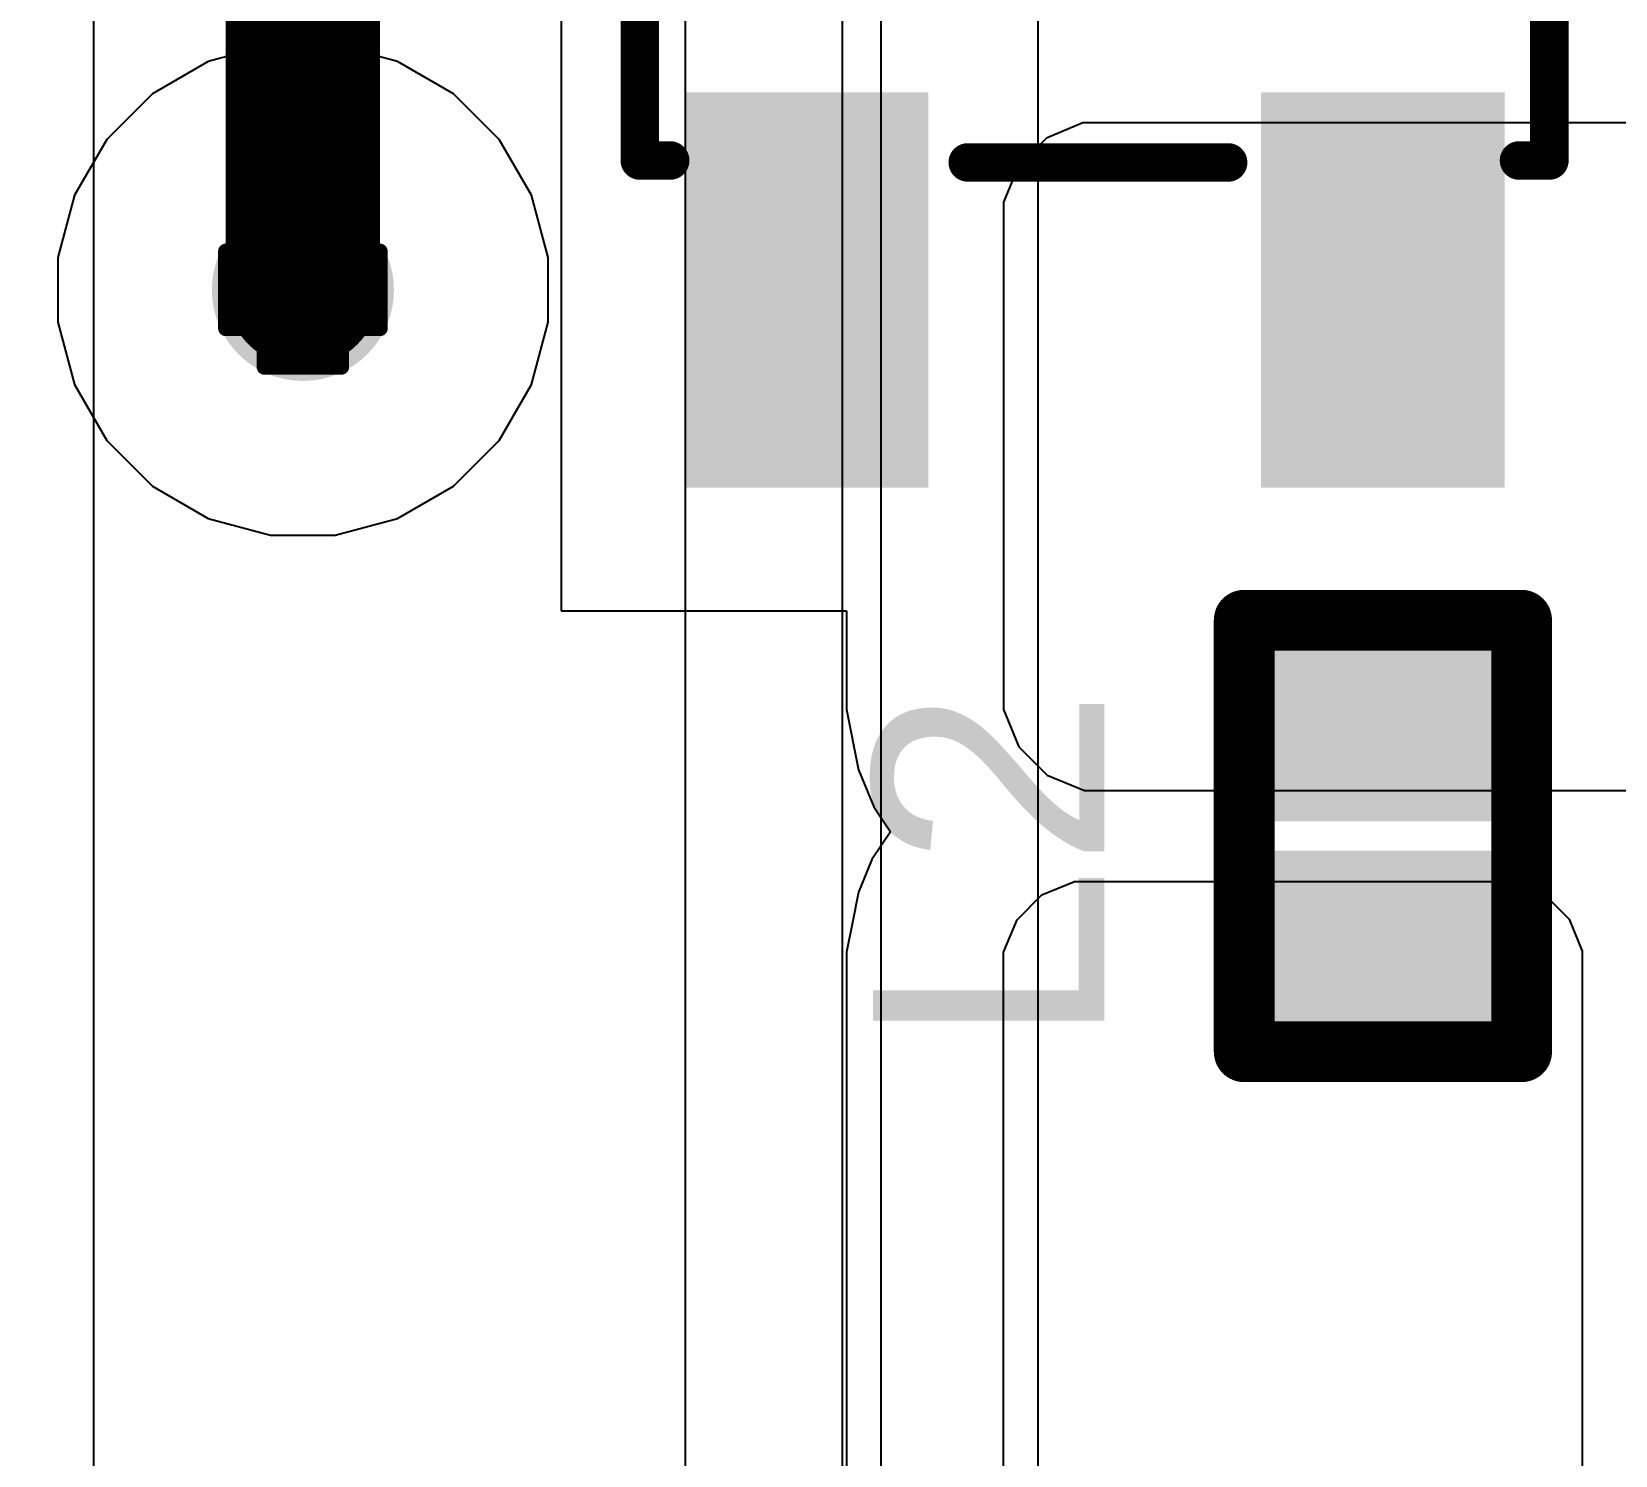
# Model space of a CAD drawing. Header units: inches. Extents: x -18 to 202, y -11 to 119.
# Drawn here: x 0.88 to 6.1, y 26.8 to 31.49 of the extents above; entities that cross this region are included whole.
import ezdxf

# ---------------------------------------------------------------- set-up
doc = ezdxf.new("R2010")
doc.units = ezdxf.units.IN
for name, color, linetype in [('Board Outline', 216, 'Continuous'), ('Bottom Layer', 5, 'Continuous'), ('Drill Drawing', 1, 'Continuous'), ('Ground', 16, 'Continuous'), ('Power', 76, 'Continuous'), ('Top Layer', 1, 'Continuous'), ('Top Overlay', 2, 'Continuous'), ('Top Paste', 8, 'Continuous'), ('Top Solder', 216, 'Continuous'), ('Via Holes', 16, 'Continuous')]:
    doc.layers.add(name, color=color, linetype=linetype)
doc.styles.add('Arial', font='', dxfattribs={"height": 0.2})
doc.styles.get('Arial').set_extended_font_data('Arial')

# ---------------------------------------------------------------- blocks, each defined once
blk = doc.blocks.new('SOT_23_5_13')
at = {"layer": 'Top Layer'}
for points in [[(-1.84999757, 1.24999496), (-0.74999723, 1.24999496), (-0.74999723, 0.6499961599999999), (-1.84999757, 0.6499961599999999)], [(0.74999977, 1.24999496), (1.85000011, 1.24999496), (1.85000011, 0.6499961599999999), (0.74999977, 0.6499961599999999)], [(-1.84999757, 0.2999994), (-0.74999723, 0.2999994), (-0.74999723, -0.2999994), (-1.84999757, -0.2999994)], [(-1.85000011, -0.65000378), (-0.74999977, -0.65000378), (-0.74999977, -1.25000258), (-1.85000011, -1.25000258)], [(0.74999977, -0.65000378), (1.85000011, -0.65000378), (1.85000011, -1.25000258), (0.74999977, -1.25000258)]]:
    blk.add_hatch(color=1, dxfattribs=at).paths.add_polyline_path(points)
at = {"layer": 'Top Paste'}
for points in [[(-1.84999757, 1.24999496), (-0.74999723, 1.24999496), (-0.74999723, 0.6499961599999999), (-1.84999757, 0.6499961599999999)], [(0.74999977, 1.24999496), (1.85000011, 1.24999496), (1.85000011, 0.6499961599999999), (0.74999977, 0.6499961599999999)], [(-1.84999757, 0.2999994), (-0.74999723, 0.2999994), (-0.74999723, -0.2999994), (-1.84999757, -0.2999994)], [(-1.85000011, -0.65000378), (-0.74999977, -0.65000378), (-0.74999977, -1.25000258), (-1.85000011, -1.25000258)], [(0.74999977, -0.65000378), (1.85000011, -0.65000378), (1.85000011, -1.25000258), (0.74999977, -1.25000258)]]:
    blk.add_hatch(color=8, dxfattribs=at).paths.add_polyline_path(points)
at = {"layer": 'Top Solder'}
for points in [[(-1.95159757, 1.35159496), (-0.6483972299999999, 1.35159496), (-0.6483972299999999, 0.5483961599999999), (-1.95159757, 0.5483961599999999)], [(0.6483997699999999, 1.35159496), (1.95160011, 1.35159496), (1.95160011, 0.5483961599999999), (0.6483997699999999, 0.5483961599999999)], [(-1.95159757, 0.4015993999999999), (-0.6483972299999999, 0.4015993999999999), (-0.6483972299999999, -0.4015993999999999), (-1.95159757, -0.4015993999999999)], [(-1.95160011, -0.54840378), (-0.6483997699999999, -0.54840378), (-0.6483997699999999, -1.35160258), (-1.95160011, -1.35160258)], [(0.6483997699999999, -0.54840378), (1.95160011, -0.54840378), (1.95160011, -1.35160258), (0.6483997699999999, -1.35160258)]]:
    blk.add_hatch(color=216, dxfattribs=at).paths.add_polyline_path(points)
at = {"layer": 'Top Overlay'}
for points in [[(-0.87900002, 1.3986002, 0.127, 0.127, 0), (-0.87900002, 1.49859746, 0.127, 0.127, 0)], [(0.8735974400000001, 1.49859492, 0.127, 0.127, 0), (-0.87900002, 1.49859746, 0.127, 0.127, 0)], [(0.8735974400000001, 1.39859766, 0.127, 0.127, 0), (0.8735974400000001, 1.49859492, 0.127, 0.127, 0)], [(-2.13360254, 0.8127974599999999, 0.127, 0.127, 0), (-2.13360508, 1.06679746, 0.127, 0.127, 0)], [(-2.00660254, 0.9397999999999999, 0.127, 0.127, 0), (-2.13360508, 1.06679746, 0.127, 0.127, 0)], [(-2.13360254, 0.8127974599999999, 0.127, 0.127, 0), (-2.00660254, 0.9397999999999999, 0.127, 0.127, 0)], [(0.8800058599999999, -0.41800526, 0.127, 0.127, 0), (0.88000078, 0.43999658, 0.127, 0.127, 0)], [(-0.87900002, -1.49860254, 0.127, 0.127, 0), (-0.87900002, -1.39860274, 0.127, 0.127, 0)], [(0.8735974400000001, -1.49860508, 0.127, 0.127, 0), (0.8735999799999999, -1.39861036, 0.127, 0.127, 0)], [(0.8735974400000001, -1.49860508, 0.127, 0.127, 0), (-0.87900002, -1.49860254, 0.127, 0.127, 0)]]:
    blk.add_lwpolyline(points, format="xyseb", dxfattribs=at)
for points in [[(-0.9107500199999999, 1.49859746, 0.0635, 0.0635, 1), (-0.8472500199999999, 1.49859746, 0.0635, 0.0635, 1)], [(-0.9107500199999999, 1.49859746, 0.0635, 0.0635, 1), (-0.8472500199999999, 1.49859746, 0.0635, 0.0635, 1)], [(0.84184744, 1.49859492, 0.0635, 0.0635, 1), (0.9053474399999999, 1.49859492, 0.0635, 0.0635, 1)], [(0.84184744, 1.49859492, 0.0635, 0.0635, 1), (0.9053474399999999, 1.49859492, 0.0635, 0.0635, 1)], [(-0.9107500199999999, 1.3986002, 0.0635, 0.0635, 1), (-0.8472500199999999, 1.3986002, 0.0635, 0.0635, 1)], [(0.84184744, 1.39859766, 0.0635, 0.0635, 1), (0.9053474399999999, 1.39859766, 0.0635, 0.0635, 1)], [(-2.16535508, 1.06679746, 0.0635, 0.0635, 1), (-2.10185508, 1.06679746, 0.0635, 0.0635, 1)], [(-2.16535508, 1.06679746, 0.0635, 0.0635, 1), (-2.10185508, 1.06679746, 0.0635, 0.0635, 1)], [(-2.03835254, 0.9397999999999999, 0.0635, 0.0635, 1), (-1.97485254, 0.9397999999999999, 0.0635, 0.0635, 1)], [(-2.03835254, 0.9397999999999999, 0.0635, 0.0635, 1), (-1.97485254, 0.9397999999999999, 0.0635, 0.0635, 1)], [(-2.16535254, 0.8127974599999999, 0.0635, 0.0635, 1), (-2.10185254, 0.8127974599999999, 0.0635, 0.0635, 1)], [(-2.16535254, 0.8127974599999999, 0.0635, 0.0635, 1), (-2.10185254, 0.8127974599999999, 0.0635, 0.0635, 1)], [(0.84825078, 0.43999658, 0.0635, 0.0635, 1), (0.91175078, 0.43999658, 0.0635, 0.0635, 1)], [(0.84825586, -0.41800526, 0.0635, 0.0635, 1), (0.91175586, -0.41800526, 0.0635, 0.0635, 1)], [(-0.9107500199999999, -1.39860274, 0.0635, 0.0635, 1), (-0.8472500199999999, -1.39860274, 0.0635, 0.0635, 1)], [(0.8418499799999999, -1.39861036, 0.0635, 0.0635, 1), (0.90534998, -1.39861036, 0.0635, 0.0635, 1)], [(-0.9107500199999999, -1.49860254, 0.0635, 0.0635, 1), (-0.8472500199999999, -1.49860254, 0.0635, 0.0635, 1)], [(-0.9107500199999999, -1.49860254, 0.0635, 0.0635, 1), (-0.8472500199999999, -1.49860254, 0.0635, 0.0635, 1)], [(0.84184744, -1.49860508, 0.0635, 0.0635, 1), (0.9053474399999999, -1.49860508, 0.0635, 0.0635, 1)], [(0.84184744, -1.49860508, 0.0635, 0.0635, 1), (0.9053474399999999, -1.49860508, 0.0635, 0.0635, 1)]]:
    blk.add_lwpolyline(points, format="xyseb", close=True, dxfattribs=at)
blk = doc.blocks.new('IND_0402_60')
at = {"layer": 'Top Layer'}
for points in [[(-0.5499989, 0.2999994), (-0.1499997, 0.2999994), (-0.1499997, -0.2999994), (-0.5499989, -0.2999994)], [(0.14999716, 0.30000194), (0.54999636, 0.30000194), (0.54999636, -0.29999686), (0.14999716, -0.29999686)]]:
    blk.add_hatch(color=1, dxfattribs=at).paths.add_polyline_path(points)
at = {"layer": 'Top Paste'}
for points in [[(-0.5499989, 0.2999994), (-0.1499997, 0.2999994), (-0.1499997, -0.2999994), (-0.5499989, -0.2999994)], [(0.14999716, 0.30000194), (0.54999636, 0.30000194), (0.54999636, -0.29999686), (0.14999716, -0.29999686)]]:
    blk.add_hatch(color=8, dxfattribs=at).paths.add_polyline_path(points)
at = {"layer": 'Top Solder'}
for points in [[(-0.6515989, 0.4015993999999999), (-0.0483997, 0.4015993999999999), (-0.0483997, -0.4015993999999999), (-0.6515989, -0.4015993999999999)], [(0.04839715999999999, 0.40160194), (0.65159636, 0.40160194), (0.65159636, -0.4015968599999999), (0.04839715999999999, -0.4015968599999999)]]:
    blk.add_hatch(color=216, dxfattribs=at).paths.add_polyline_path(points)
at = {"layer": 'Top Overlay'}
for points in [[(-0.7111999999999999, -0.4571999999999999, 0.1999996, 0.1999996, 0), (-0.7112025399999999, 0.45720254, 0.1999996, 0.1999996, 0)], [(-0.3048, 0.4571999999999999, 0.1999996, 0.1999996, 0), (-0.7112025399999999, 0.45720254, 0.1999996, 0.1999996, 0)], [(0.71119746, 0.4571999999999999, 0.1999996, 0.1999996, 0), (-0.3048, 0.4571999999999999, 0.1999996, 0.1999996, 0)], [(0.7111999999999999, -0.4571999999999999, 0.1999996, 0.1999996, 0), (0.71119746, 0.4571999999999999, 0.1999996, 0.1999996, 0)], [(-0.3048, -0.4571999999999999, 0.1999996, 0.1999996, 0), (-0.7111999999999999, -0.4571999999999999, 0.1999996, 0.1999996, 0)], [(0.7111999999999999, -0.4571999999999999, 0.1999996, 0.1999996, 0), (-0.3048, -0.4571999999999999, 0.1999996, 0.1999996, 0)]]:
    blk.add_lwpolyline(points, format="xyseb", dxfattribs=at)
for points in [[(-0.76120244, 0.45720254, 0.0999998, 0.0999998, 1), (-0.66120264, 0.45720254, 0.0999998, 0.0999998, 1)], [(-0.76120244, 0.45720254, 0.0999998, 0.0999998, 1), (-0.66120264, 0.45720254, 0.0999998, 0.0999998, 1)], [(-0.3547999, 0.4571999999999999, 0.0999998, 0.0999998, 1), (-0.2548001, 0.4571999999999999, 0.0999998, 0.0999998, 1)], [(-0.3547999, 0.4571999999999999, 0.0999998, 0.0999998, 1), (-0.2548001, 0.4571999999999999, 0.0999998, 0.0999998, 1)], [(0.66119756, 0.4571999999999999, 0.0999998, 0.0999998, 1), (0.7611973599999999, 0.4571999999999999, 0.0999998, 0.0999998, 1)], [(0.66119756, 0.4571999999999999, 0.0999998, 0.0999998, 1), (0.7611973599999999, 0.4571999999999999, 0.0999998, 0.0999998, 1)], [(-0.7611998999999999, -0.4571999999999999, 0.0999998, 0.0999998, 1), (-0.6612001, -0.4571999999999999, 0.0999998, 0.0999998, 1)], [(-0.7611998999999999, -0.4571999999999999, 0.0999998, 0.0999998, 1), (-0.6612001, -0.4571999999999999, 0.0999998, 0.0999998, 1)], [(-0.3547999, -0.4571999999999999, 0.0999998, 0.0999998, 1), (-0.2548001, -0.4571999999999999, 0.0999998, 0.0999998, 1)], [(-0.3547999, -0.4571999999999999, 0.0999998, 0.0999998, 1), (-0.2548001, -0.4571999999999999, 0.0999998, 0.0999998, 1)], [(0.6612001, -0.4571999999999999, 0.0999998, 0.0999998, 1), (0.7611998999999999, -0.4571999999999999, 0.0999998, 0.0999998, 1)], [(0.6612001, -0.4571999999999999, 0.0999998, 0.0999998, 1), (0.7611998999999999, -0.4571999999999999, 0.0999998, 0.0999998, 1)]]:
    blk.add_lwpolyline(points, format="xyseb", close=True, dxfattribs=at)

msp = doc.modelspace()

# ---------------------------------------------------------------- hatches: boundary and pattern name
at = {"layer": 'Bottom Layer'}
h = msp.add_hatch(color=5, dxfattribs=at)
edge = h.paths.add_edge_path()
edge.add_arc((1.77846736, 30.63877794), 0.2999994, 0, 360)
at = {"layer": 'Ground'}
h = msp.add_hatch(color=16, dxfattribs=at)
edge = h.paths.add_edge_path()
edge.add_arc((1.77846736, 30.63877794), 0.2999994, 0, 360)
at = {"layer": 'Power'}
h = msp.add_hatch(color=76, dxfattribs=at)
edge = h.paths.add_edge_path()
edge.add_arc((1.77846736, 30.63877794), 0.2999994, 0, 360)
at = {"layer": 'Top Layer'}
h = msp.add_hatch(color=1, dxfattribs=at)
edge = h.paths.add_edge_path()
edge.add_arc((1.77846736, 30.63877794), 0.2999994, 0, 360)
at = {"layer": 'Via Holes'}
h = msp.add_hatch(color=7, dxfattribs=at)
edge = h.paths.add_edge_path()
edge.add_arc((1.77846736, 30.63877794), 0.1499997, 0, 360)

# ---------------------------------------------------------------- linework, layer by layer
at = {"layer": 'Board Outline'}
msp.add_lwpolyline([(44.2298709, 62.30989315999999, 0.254, 0.254, -3.535496147403243), (7.564747379999999, 62.28912103999999, 0.254, 0.254, 0)], format="xyseb", dxfattribs=at)
at = {"layer": 'Bottom Layer'}
for p, q in [((3.55599238, 25.53346176), (3.55599746, 32.86147606)), ((3.03804574, 32.82343956), (3.03804066, 25.53346176))]:
    msp.add_line(p, q, dxfattribs=at)
at = {"layer": 'Drill Drawing'}
for points in [[(1.65146736, 30.76577794, 0.0508, 0.0508, 0), (1.65146736, 30.89277794, 0.0508, 0.0508, 0)], [(1.65146736, 30.89277794, 0.0508, 0.0508, 0), (1.90546736, 30.89277794, 0.0508, 0.0508, 0)], [(1.90546736, 30.76577794, 0.0508, 0.0508, 0), (1.90546736, 30.89277794, 0.0508, 0.0508, 0)], [(1.52446736, 30.51177793999999, 0.0508, 0.0508, 0), (1.52446736, 30.76577794, 0.0508, 0.0508, 0)], [(1.52446736, 30.76577794, 0.0508, 0.0508, 0), (1.65146736, 30.76577794, 0.0508, 0.0508, 0)], [(1.90546736, 30.76577794, 0.0508, 0.0508, 0), (2.03246736, 30.76577794, 0.0508, 0.0508, 0)], [(2.03246736, 30.51177793999999, 0.0508, 0.0508, 0), (2.03246736, 30.76577794, 0.0508, 0.0508, 0)], [(1.52446736, 30.51177793999999, 0.0508, 0.0508, 0), (1.65146736, 30.51177793999999, 0.0508, 0.0508, 0)], [(1.65146736, 30.38477794, 0.0508, 0.0508, 0), (1.65146736, 30.51177793999999, 0.0508, 0.0508, 0)], [(1.90546736, 30.51177793999999, 0.0508, 0.0508, 0), (2.03246736, 30.51177793999999, 0.0508, 0.0508, 0)], [(1.90546736, 30.38477794, 0.0508, 0.0508, 0), (1.90546736, 30.51177793999999, 0.0508, 0.0508, 0)], [(1.65146736, 30.38477794, 0.0508, 0.0508, 0), (1.90546736, 30.38477794, 0.0508, 0.0508, 0)]]:
    msp.add_lwpolyline(points, format="xyseb", dxfattribs=at)
for points in [[(1.63876736, 30.89277794, 0.0254, 0.0254, 1), (1.66416736, 30.89277794, 0.0254, 0.0254, 1)], [(1.63876736, 30.89277794, 0.0254, 0.0254, 1), (1.66416736, 30.89277794, 0.0254, 0.0254, 1)], [(1.89276736, 30.89277794, 0.0254, 0.0254, 1), (1.91816736, 30.89277794, 0.0254, 0.0254, 1)], [(1.89276736, 30.89277794, 0.0254, 0.0254, 1), (1.91816736, 30.89277794, 0.0254, 0.0254, 1)], [(1.51176736, 30.76577794, 0.0254, 0.0254, 1), (1.53716736, 30.76577794, 0.0254, 0.0254, 1)], [(1.51176736, 30.76577794, 0.0254, 0.0254, 1), (1.53716736, 30.76577794, 0.0254, 0.0254, 1)], [(1.63876736, 30.76577794, 0.0254, 0.0254, 1), (1.66416736, 30.76577794, 0.0254, 0.0254, 1)], [(1.63876736, 30.76577794, 0.0254, 0.0254, 1), (1.66416736, 30.76577794, 0.0254, 0.0254, 1)], [(1.89276736, 30.76577794, 0.0254, 0.0254, 1), (1.91816736, 30.76577794, 0.0254, 0.0254, 1)], [(1.89276736, 30.76577794, 0.0254, 0.0254, 1), (1.91816736, 30.76577794, 0.0254, 0.0254, 1)], [(2.01976736, 30.76577794, 0.0254, 0.0254, 1), (2.04516736, 30.76577794, 0.0254, 0.0254, 1)], [(2.01976736, 30.76577794, 0.0254, 0.0254, 1), (2.04516736, 30.76577794, 0.0254, 0.0254, 1)], [(1.51176736, 30.51177793999999, 0.0254, 0.0254, 1), (1.53716736, 30.51177793999999, 0.0254, 0.0254, 1)], [(1.51176736, 30.51177793999999, 0.0254, 0.0254, 1), (1.53716736, 30.51177793999999, 0.0254, 0.0254, 1)], [(1.63876736, 30.51177793999999, 0.0254, 0.0254, 1), (1.66416736, 30.51177793999999, 0.0254, 0.0254, 1)], [(1.63876736, 30.51177793999999, 0.0254, 0.0254, 1), (1.66416736, 30.51177793999999, 0.0254, 0.0254, 1)], [(1.89276736, 30.51177793999999, 0.0254, 0.0254, 1), (1.91816736, 30.51177793999999, 0.0254, 0.0254, 1)], [(1.89276736, 30.51177793999999, 0.0254, 0.0254, 1), (1.91816736, 30.51177793999999, 0.0254, 0.0254, 1)], [(2.01976736, 30.51177793999999, 0.0254, 0.0254, 1), (2.04516736, 30.51177793999999, 0.0254, 0.0254, 1)], [(2.01976736, 30.51177793999999, 0.0254, 0.0254, 1), (2.04516736, 30.51177793999999, 0.0254, 0.0254, 1)], [(1.63876736, 30.38477794, 0.0254, 0.0254, 1), (1.66416736, 30.38477794, 0.0254, 0.0254, 1)], [(1.63876736, 30.38477794, 0.0254, 0.0254, 1), (1.66416736, 30.38477794, 0.0254, 0.0254, 1)], [(1.89276736, 30.38477794, 0.0254, 0.0254, 1), (1.91816736, 30.38477794, 0.0254, 0.0254, 1)], [(1.89276736, 30.38477794, 0.0254, 0.0254, 1), (1.91816736, 30.38477794, 0.0254, 0.0254, 1)]]:
    msp.add_lwpolyline(points, format="xyseb", close=True, dxfattribs=at)
at = {"layer": 'Ground'}
for p, q in [((3.55599238, 24.15446782), (3.55599746, 35.39251239999999)), ((3.03804574, 32.86147606), (3.03804066, 24.15446782))]:
    msp.add_line(p, q, dxfattribs=at)
at = {"layer": 'Power'}
for p, q in [((3.682999999999999, 33.97313754), (3.682999999999999, 24.2036727)), ((4.20095172, 25.54754098), (4.20095172, 33.96040452)), ((1.67209216, 31.44677734), (1.46659092, 31.39171268)), ((1.88484256, 31.44677734), (1.67209216, 31.44677734)), ((2.0903438, 31.39171268), (1.88484256, 31.44677734)), ((1.46659092, 31.39171268), (1.2823444, 31.28533748)), ((2.27459032, 31.28533748), (2.0903438, 31.39171268)), ((1.2823444, 31.28533748), (1.13190782, 31.13490089999999)), ((2.4250269, 31.13490089999999), (2.27459032, 31.28533748)), ((1.13190782, 31.13490089999999), (1.02553262, 30.95065438)), ((2.5314021, 30.95065438), (2.4250269, 31.13490089999999)), ((1.02553262, 30.95065438), (0.97046796, 30.74515314)), ((2.58646676, 30.74515314), (2.5314021, 30.95065438)), ((0.97046796, 30.74515314), (0.97046796, 30.53240274)), ((2.58646676, 30.53240274), (2.58646676, 30.74515314)), ((0.97046796, 30.53240274), (1.02553262, 30.3269015)), ((2.5314021, 30.3269015), (2.58646676, 30.53240274)), ((1.02553262, 30.3269015), (1.13190782, 30.14265498)), ((2.4250269, 30.14265498), (2.5314021, 30.3269015)), ((1.13190782, 30.14265498), (1.2823444, 29.9922184)), ((2.27459032, 29.9922184), (2.4250269, 30.14265498)), ((1.2823444, 29.9922184), (1.46659092, 29.8858432)), ((2.0903438, 29.8858432), (2.27459032, 29.9922184)), ((1.46659092, 29.8858432), (1.67209216, 29.83077854)), ((1.88484256, 29.83077854), (2.0903438, 29.8858432)), ((1.67209216, 29.83077854), (1.88484256, 29.83077854))]:
    msp.add_line(p, q, dxfattribs=at)
at = {"layer": 'Top Layer'}
for p, q in [((1.08975398, 25.46453886), (1.08975398, 32.06439865999999)), ((2.62930386, 31.69677684), (2.62930386, 29.58077904)), ((4.34798216, 31.18877938), (4.22837356, 31.13923668)), ((4.41271406, 31.18877175999999), (4.34798216, 31.18877938)), ((10.23361428, 31.18877684), (4.41271406, 31.18877175999999)), ((4.22837356, 31.13923668), (4.136831959999999, 31.04769)), ((4.136831959999999, 31.04769), (4.08729942, 30.92807632)), ((4.08729942, 30.92807632), (4.087309579999999, 30.86334442)), ((4.087309579999999, 30.86334442), (4.087309579999999, 30.86335204)), ((4.087309579999999, 30.86335204), (4.087309579999999, 29.32157712)), ((2.62930386, 29.58077904), (3.56935786, 29.58077904)), ((3.56935786, 29.58077904), (3.56935786, 29.32159743999999)), ((3.56935786, 29.32159743999999), (3.56935532, 29.25544821999999)), ((4.087309579999999, 29.32157712), (4.08730704, 29.2554279)), ((3.56935532, 29.25544821999999), (3.60877358, 29.05723424)), ((4.08730704, 29.2554279), (4.137929239999999, 29.1332031)), ((4.137929239999999, 29.1332031), (4.2314749, 29.0396549)), ((3.60877358, 29.05723424), (3.6087812, 29.05722408)), ((3.6087812, 29.05722408), (3.65939832, 28.9350069)), ((4.2314749, 29.0396549), (4.353699699999999, 28.98903016)), ((4.353699699999999, 28.98903016), (4.419846379999999, 28.9890327)), ((4.419846379999999, 28.9890327), (4.419854, 28.9890327)), ((4.419854, 28.9890327), (6.18614206, 28.98901746)), ((3.65939832, 28.9350069), (3.65940086, 28.93499674)), ((3.65940086, 28.93499674), (3.714369, 28.85272867999999)), ((3.714369, 28.85272867999999), (3.65310674, 28.76104738)), ((3.65310674, 28.76104738), (3.60878882, 28.65406004)), ((3.60877612, 28.65402956), (3.58896666, 28.5544133)), ((3.608786279999999, 28.6540448), (3.60877612, 28.65402956)), ((3.60878882, 28.65406004), (3.608786279999999, 28.6540448)), ((4.21351202, 28.64471284), (4.3205019, 28.68902822)), ((4.3205019, 28.68902822), (4.37840374, 28.68902568)), ((4.37840374, 28.68902568), (4.37840882, 28.6890333)), ((4.37840882, 28.6890333), (5.70833504, 28.6890333)), ((5.70833504, 28.6890333), (5.76523612, 28.6890333)), ((5.76523612, 28.6890333), (5.870376879999999, 28.64548246)), ((4.1316275, 28.56282578), (4.21351202, 28.64471284)), ((5.870376879999999, 28.64548246), (5.95084916, 28.56501018)), ((3.58896666, 28.5544133), (3.56935786, 28.4558486)), ((4.087309579999999, 28.45583844), (4.1316275, 28.56282578)), ((5.95084916, 28.56501018), (5.9944, 28.45986942)), ((3.56935786, 28.4558486), (3.5693604, 28.45583336)), ((3.5693604, 28.45583336), (3.56935786, 28.45581558)), ((3.56935786, 28.45581558), (3.5693604, 28.39791374)), ((4.08731212, 28.3979366), (4.087309579999999, 28.45583844)), ((5.9944, 28.45986942), (5.9944, 28.40296834)), ((3.5693604, 28.39791374), (3.56935024, 22.48111836)), ((4.08730196, 22.4810955), (4.08731212, 28.3979366)), ((5.9944, 28.40296834), (5.9944, 28.40296834)), ((5.9944, 28.40296834), (5.9944, 24.04747286))]:
    msp.add_line(p, q, dxfattribs=at)
msp.add_lwpolyline([(1.77846736, 30.63877794, 0.508, 0.508, 0), (1.77846736, 31.98486364, 0.508, 0.508, 0)], format="xyseb", dxfattribs=at)
msp.add_lwpolyline([(1.65146736, 30.63877794, 0.254, 0.254, 1), (1.90546736, 30.63877794, 0.254, 0.254, 1)], format="xyseb", close=True, dxfattribs=at)

# ---------------------------------------------------------------- block references
at = {"rotation": 270}
for name, p in [('SOT_23_5_13', (4.38730644, 31.93877788)), ('IND_0402_60', (5.33729946, 28.839033))]:
    msp.add_blockref(name, p, dxfattribs=at)

# ---------------------------------------------------------------- texts
at = {"layer": 'Top Overlay', "style": 'Arial'}
msp.add_text('L2', height=0.7619999999999999, rotation=90, dxfattribs=at).set_placement((4.419473, 28.14340828))

doc.saveas('drawing.dxf')
